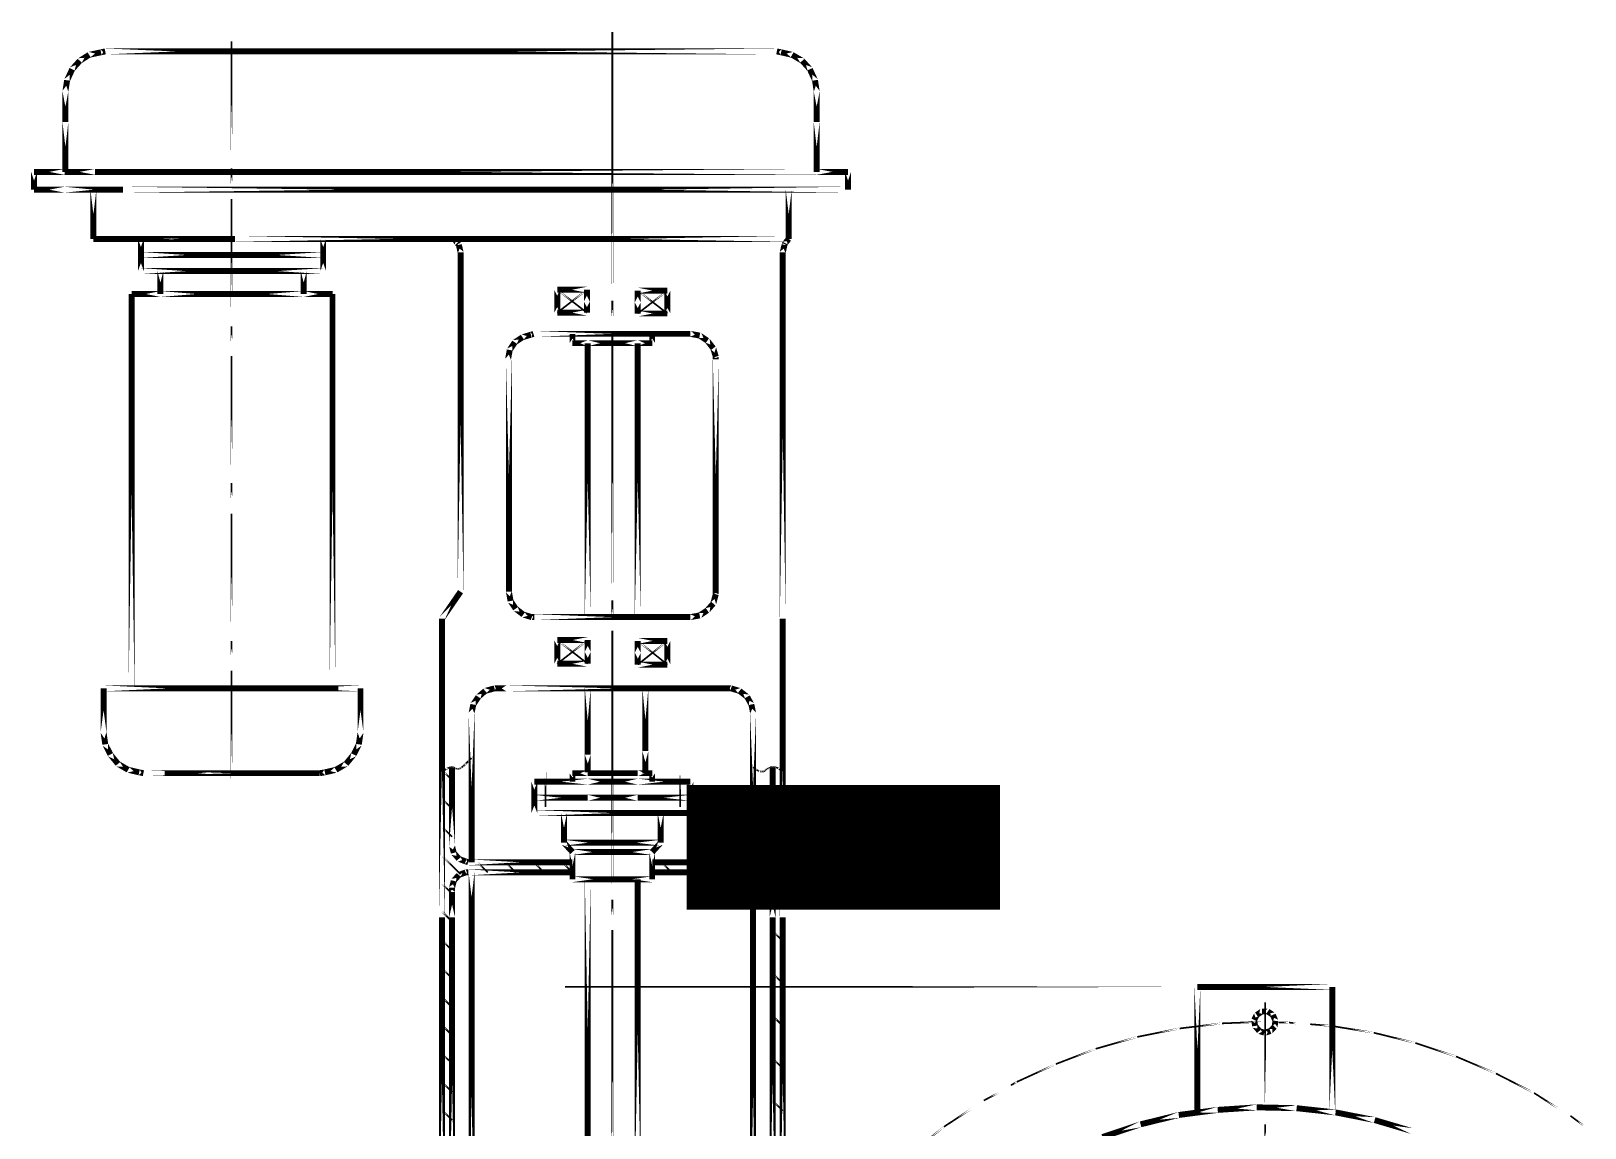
# Model space of a CAD drawing. Extents: x 0 to 359, y 1 to 652.
# Drawn here: x 177.9 to 333.1, y 542.1 to 651.6 of the extents above; entities that cross this region are included whole.
import ezdxf

# ---------------------------------------------------------------- set-up
doc = ezdxf.new("R2010")
doc.units = 0
doc.layers.add('C00-00-00-BLACK', color=7, linetype='CONTINUOUS')
doc.layers.add('CFF-FF-FF-WHITE', color=7, linetype='CONTINUOUS')

msp = doc.modelspace()

# ---------------------------------------------------------------- linework, layer by layer
at = {"layer": 'C00-00-00-BLACK'}
for points, const_width in [([(197.951, 639.318), (197.951, 650.579), (197.951, 639.318)], 0.1693), ([(235.966, 626.195), (235.966, 651.51), (235.966, 626.195)], 0.1693), ([(182.033, 647.785), (182.795, 648.631), (182.033, 647.785)], 0.5927), ([(182.795, 648.631), (183.727, 649.224), (182.795, 648.631)], 0.5927), ([(183.727, 649.224), (184.912, 649.478), (183.727, 649.224)], 0.5927), ([(184.912, 649.478), (185.335, 649.563), (184.912, 649.478)], 0.5927), ([(185.335, 649.563), (199.475, 649.563), (185.335, 649.563)], 0.5927), ([(252.392, 649.563), (199.475, 649.563), (252.392, 649.563)], 0.5927), ([(252.815, 649.478), (252.392, 649.563), (252.815, 649.478)], 0.5927), ([(253.916, 649.224), (252.815, 649.478), (253.916, 649.224)], 0.5927), ([(254.932, 648.631), (253.916, 649.224), (254.932, 648.631)], 0.5927), ([(255.694, 647.785), (254.932, 648.631), (255.694, 647.785)], 0.5927), ([(181.525, 646.684), (182.033, 647.785), (181.525, 646.684)], 0.5927), ([(256.201, 646.684), (255.694, 647.785), (256.201, 646.684)], 0.5927), ([(181.355, 645.583), (181.525, 646.684), (181.355, 645.583)], 0.5927), ([(181.355, 645.583), (181.355, 642.535), (181.355, 645.583)], 0.5927), ([(256.37, 645.583), (256.201, 646.684), (256.37, 645.583)], 0.5927), ([(256.37, 645.583), (256.37, 642.535), (256.37, 645.583)], 0.5927), ([(181.355, 642.535), (181.355, 637.54), (181.355, 642.535)], 0.5927), ([(256.37, 642.535), (256.37, 637.54), (256.37, 642.535)], 0.5927), ([(181.271, 637.54), (178.223, 637.54), (181.271, 637.54)], 0.5927), ([(178.223, 637.54), (178.223, 635.762), (178.223, 637.54)], 0.5927), ([(184.319, 637.54), (181.271, 637.54), (184.319, 637.54)], 0.5927), ([(256.37, 637.54), (184.319, 637.54), (256.37, 637.54)], 0.5927), ([(197.951, 636.355), (197.951, 637.879), (197.951, 636.355)], 0.1693), ([(256.37, 637.54), (259.504, 637.54), (256.37, 637.54)], 0.5927), ([(259.504, 637.54), (259.504, 635.762), (259.504, 637.54)], 0.5927), ([(181.271, 635.762), (178.223, 635.762), (181.271, 635.762)], 0.5927), ([(181.271, 635.762), (187.113, 635.762), (181.271, 635.762)], 0.5927), ([(184.15, 635.762), (184.15, 630.851), (184.15, 635.762)], 0.5927), ([(187.113, 635.762), (231.479, 635.762), (187.113, 635.762)], 0.5927), ([(197.951, 623.655), (197.951, 634.831), (197.951, 623.655)], 0.1693), ([(259.504, 635.762), (220.387, 635.762), (259.504, 635.762)], 0.5927), ([(253.577, 635.762), (253.577, 630.851), (253.577, 635.762)], 0.5927), ([(197.951, 630.851), (184.15, 630.851), (197.951, 630.851)], 0.5927), ([(187.113, 630.851), (198.289, 630.851), (187.113, 630.851)], 0.5927), ([(188.892, 630.851), (188.892, 629.243), (188.892, 630.851)], 0.5927), ([(198.289, 630.851), (230.294, 630.851), (198.289, 630.851)], 0.5927), ([(207.094, 630.851), (207.094, 629.243), (207.094, 630.851)], 0.5927), ([(220.472, 630.428), (220.217, 630.851), (220.472, 630.428)], 0.5927), ([(220.642, 630.259), (220.472, 630.428), (220.642, 630.259)], 0.5927), ([(220.811, 629.497), (220.642, 630.259), (220.811, 629.497)], 0.5927), ([(253.577, 630.851), (221.572, 630.851), (253.577, 630.851)], 0.5927), ([(252.984, 629.497), (253.154, 630.259), (252.984, 629.497)], 0.5927), ([(253.154, 630.259), (253.238, 630.428), (253.154, 630.259)], 0.5927), ([(253.238, 630.428), (253.577, 630.851), (253.238, 630.428)], 0.5927), ([(188.892, 629.243), (197.951, 629.243), (188.892, 629.243)], 0.5927), ([(188.892, 627.634), (188.892, 629.243), (188.892, 627.634)], 0.5927), ([(207.094, 629.243), (197.951, 629.243), (207.094, 629.243)], 0.5927), ([(207.094, 627.634), (207.094, 629.243), (207.094, 627.634)], 0.5927), ([(220.811, 595.63), (220.811, 629.497), (220.811, 595.63)], 0.5927), ([(252.984, 592.921), (252.984, 629.497), (252.984, 592.921)], 0.5927), ([(188.892, 627.634), (197.951, 627.634), (188.892, 627.634)], 0.5927), ([(190.839, 627.634), (190.839, 625.348), (190.839, 627.634)], 0.5927), ([(207.094, 627.634), (197.951, 627.634), (207.094, 627.634)], 0.5927), ([(205.147, 627.634), (205.147, 625.348), (205.147, 627.634)], 0.5927), ([(190.839, 625.348), (187.96, 625.348), (190.839, 625.348)], 0.5927), ([(187.96, 585.978), (187.96, 625.348), (187.96, 585.978)], 0.5927), ([(190.839, 625.348), (197.951, 625.348), (190.839, 625.348)], 0.5927), ([(205.147, 625.348), (197.951, 625.348), (205.147, 625.348)], 0.5927), ([(205.147, 625.348), (208.026, 625.348), (205.147, 625.348)], 0.5927), ([(208.026, 585.978), (208.026, 625.348), (208.026, 585.978)], 0.5927), ([(233.426, 625.771), (230.463, 625.771), (233.426, 625.771)], 0.5927), ([(230.463, 625.771), (230.463, 624.586), (230.463, 625.771)], 0.5927), ([(230.463, 625.771), (233.426, 623.485), (230.463, 625.771)], 0.1693), ([(233.426, 625.771), (230.463, 623.485), (233.426, 625.771)], 0.1693), ([(233.426, 624.586), (233.426, 625.771), (233.426, 624.586)], 0.5927), ([(238.505, 624.501), (238.505, 625.687), (238.505, 624.501)], 0.5927), ([(238.505, 625.687), (241.469, 625.687), (238.505, 625.687)], 0.5927), ([(238.505, 625.687), (241.469, 623.401), (238.505, 625.687)], 0.1693), ([(241.469, 625.687), (238.505, 623.401), (241.469, 625.687)], 0.1693), ([(241.469, 625.687), (241.469, 624.501), (241.469, 625.687)], 0.5927), ([(230.463, 623.485), (230.463, 624.586), (230.463, 623.485)], 0.5927), ([(233.426, 623.485), (230.463, 623.485), (233.426, 623.485)], 0.5927), ([(233.426, 624.586), (233.426, 623.485), (233.426, 624.586)], 0.5927), ([(235.966, 623.147), (235.966, 624.671), (235.966, 623.147)], 0.1693), ([(238.505, 624.501), (238.505, 623.401), (238.505, 624.501)], 0.5927), ([(241.469, 623.401), (241.469, 624.501), (241.469, 623.401)], 0.5927), ([(197.951, 620.607), (197.951, 622.131), (197.951, 620.607)], 0.1693), ([(238.505, 623.401), (241.469, 623.401), (238.505, 623.401)], 0.5927), ([(225.721, 619.76), (226.23, 620.522), (225.721, 619.76)], 0.5927), ([(226.23, 620.522), (226.992, 621.03), (226.23, 620.522)], 0.5927), ([(226.992, 621.03), (227.838, 621.284), (226.992, 621.03)], 0.5927), ([(227.838, 621.284), (228.092, 621.369), (227.838, 621.284)], 0.5927), ([(228.092, 621.369), (243.756, 621.369), (228.092, 621.369)], 0.5927), ([(231.987, 620.437), (231.987, 621.369), (231.987, 620.437)], 0.5927), ([(233.511, 620.437), (231.987, 620.437), (233.511, 620.437)], 0.5927), ([(233.511, 593.09), (233.511, 620.437), (233.511, 593.09)], 0.5927), ([(233.511, 620.437), (235.966, 620.437), (233.511, 620.437)], 0.5927), ([(238.505, 620.437), (235.966, 620.437), (238.505, 620.437)], 0.5927), ([(235.966, 596.307), (235.966, 621.623), (235.966, 596.307)], 0.1693), ([(238.505, 593.09), (238.505, 620.437), (238.505, 593.09)], 0.5927), ([(238.505, 620.437), (239.945, 620.437), (238.505, 620.437)], 0.5927), ([(239.945, 620.437), (239.945, 621.369), (239.945, 620.437)], 0.5927), ([(243.756, 621.369), (244.687, 621.199), (243.756, 621.369)], 0.5927), ([(244.687, 621.199), (245.449, 620.691), (244.687, 621.199)], 0.5927), ([(245.449, 620.691), (246.042, 619.929), (245.449, 620.691)], 0.5927), ([(197.951, 607.907), (197.951, 619.167), (197.951, 607.907)], 0.1693), ([(225.552, 618.829), (225.721, 619.76), (225.552, 618.829)], 0.5927), ([(225.637, 618.829), (225.637, 595.63), (225.637, 618.829)], 0.5927), ([(246.042, 619.929), (246.295, 619.083), (246.042, 619.929)], 0.5927), ([(246.295, 619.083), (246.295, 618.829), (246.295, 619.083)], 0.5927), ([(246.295, 618.829), (246.295, 595.63), (246.295, 618.829)], 0.5927), ([(197.951, 604.943), (197.951, 606.467), (197.951, 604.943)], 0.1693), ([(197.951, 592.243), (197.951, 603.419), (197.951, 592.243)], 0.1693), ([(218.948, 592.921), (220.811, 595.63), (218.948, 592.921)], 0.5927), ([(225.637, 595.63), (225.805, 594.699), (225.637, 595.63)], 0.5927), ([(246.295, 595.376), (246.295, 595.63), (246.295, 595.376)], 0.5927), ([(225.805, 594.699), (226.314, 593.937), (225.805, 594.699)], 0.5927), ([(235.966, 593.259), (235.966, 594.783), (235.966, 593.259)], 0.1693), ([(245.449, 593.767), (246.042, 594.445), (245.449, 593.767)], 0.5927), ([(246.042, 594.445), (246.295, 595.376), (246.042, 594.445)], 0.5927), ([(218.948, 563.118), (218.948, 592.921), (218.948, 563.118)], 0.5927), ([(226.314, 593.937), (227.076, 593.344), (226.314, 593.937)], 0.5927), ([(227.076, 593.344), (227.922, 593.09), (227.076, 593.344)], 0.5927), ([(227.922, 593.09), (228.177, 593.09), (227.922, 593.09)], 0.5927), ([(228.177, 593.09), (243.756, 593.09), (228.177, 593.09)], 0.5927), ([(243.756, 593.09), (244.687, 593.259), (243.756, 593.09)], 0.5927), ([(244.687, 593.259), (245.449, 593.767), (244.687, 593.259)], 0.5927), ([(252.984, 563.118), (252.984, 592.921), (252.984, 563.118)], 0.5927), ([(235.966, 566.335), (235.966, 591.735), (235.966, 566.335)], 0.1693), ([(197.951, 589.28), (197.951, 590.719), (197.951, 589.28)], 0.1693), ([(233.511, 590.804), (230.463, 590.804), (233.511, 590.804)], 0.5927), ([(230.463, 590.804), (230.463, 589.619), (230.463, 590.804)], 0.5927), ([(230.463, 588.433), (230.463, 589.619), (230.463, 588.433)], 0.5927), ([(230.463, 590.804), (233.511, 588.433), (230.463, 590.804)], 0.1693), ([(233.511, 590.804), (230.463, 588.433), (233.511, 590.804)], 0.1693), ([(233.511, 589.619), (233.511, 590.804), (233.511, 589.619)], 0.5927), ([(233.511, 589.619), (233.511, 588.433), (233.511, 589.619)], 0.5927), ([(238.505, 589.534), (238.505, 590.719), (238.505, 589.534)], 0.5927), ([(238.505, 590.719), (241.469, 590.719), (238.505, 590.719)], 0.5927), ([(238.505, 589.534), (238.505, 588.349), (238.505, 589.534)], 0.5927), ([(238.505, 590.719), (241.469, 588.349), (238.505, 590.719)], 0.1693), ([(241.469, 590.719), (238.505, 588.349), (241.469, 590.719)], 0.1693), ([(241.469, 590.719), (241.469, 589.534), (241.469, 590.719)], 0.5927), ([(241.469, 588.349), (241.469, 589.534), (241.469, 588.349)], 0.5927), ([(233.511, 588.433), (230.463, 588.433), (233.511, 588.433)], 0.5927), ([(238.505, 588.349), (241.469, 588.349), (238.505, 588.349)], 0.5927), ([(197.951, 576.58), (197.951, 587.756), (197.951, 576.58)], 0.1693), ([(185.166, 581.575), (185.166, 585.978), (185.166, 581.575)], 0.5927), ([(185.166, 585.978), (197.951, 585.978), (185.166, 585.978)], 0.5927), ([(187.282, 585.978), (208.618, 585.978), (187.282, 585.978)], 0.5927), ([(210.821, 585.978), (197.951, 585.978), (210.821, 585.978)], 0.5927), ([(210.821, 581.575), (210.821, 585.978), (210.821, 581.575)], 0.5927), ([(222.081, 584.369), (222.589, 585.131), (222.081, 584.369)], 0.5927), ([(222.589, 585.131), (223.266, 585.724), (222.589, 585.131)], 0.5927), ([(223.266, 585.724), (224.197, 585.978), (223.266, 585.724)], 0.5927), ([(224.197, 585.978), (224.451, 585.978), (224.197, 585.978)], 0.5927), ([(225.382, 585.978), (224.451, 585.978), (225.382, 585.978)], 0.5927), ([(225.382, 585.978), (247.566, 585.978), (225.382, 585.978)], 0.5927), ([(233.511, 586.063), (233.511, 579.374), (233.511, 586.063)], 0.5927), ([(239.267, 585.978), (239.267, 579.713), (239.267, 585.978)], 0.5927), ([(247.819, 585.978), (247.566, 585.978), (247.819, 585.978)], 0.5927), ([(248.666, 585.724), (247.819, 585.978), (248.666, 585.724)], 0.5927), ([(249.428, 585.131), (248.666, 585.724), (249.428, 585.131)], 0.5927), ([(249.851, 584.369), (249.428, 585.131), (249.851, 584.369)], 0.5927), ([(221.911, 583.523), (222.081, 584.369), (221.911, 583.523)], 0.5927), ([(221.911, 583.523), (221.911, 568.621), (221.911, 583.523)], 0.5927), ([(250.02, 583.523), (249.851, 584.369), (250.02, 583.523)], 0.5927), ([(250.02, 583.523), (250.02, 568.621), (250.02, 583.523)], 0.5927), ([(185.166, 581.575), (185.335, 580.39), (185.166, 581.575)], 0.5927), ([(210.821, 581.575), (210.651, 580.39), (210.821, 581.575)], 0.5927), ([(185.335, 580.39), (185.844, 579.374), (185.335, 580.39)], 0.5927), ([(210.651, 580.39), (210.143, 579.374), (210.651, 580.39)], 0.5927), ([(185.844, 579.374), (186.606, 578.443), (185.844, 579.374)], 0.5927), ([(186.606, 578.443), (187.621, 577.85), (186.606, 578.443)], 0.5927), ([(209.381, 578.443), (208.365, 577.85), (209.381, 578.443)], 0.5927), ([(210.143, 579.374), (209.381, 578.443), (210.143, 579.374)], 0.5927), ([(221.234, 578.358), (221.572, 578.697), (221.234, 578.358)], 0.1693), ([(221.572, 578.697), (221.911, 579.035), (221.572, 578.697)], 0.1693), ([(233.511, 579.374), (233.511, 577.596), (233.511, 579.374)], 0.5927), ([(239.267, 579.713), (239.267, 577.511), (239.267, 579.713)], 0.5927), ([(187.621, 577.85), (188.722, 577.596), (187.621, 577.85)], 0.5927), ([(188.722, 577.596), (189.145, 577.511), (188.722, 577.596)], 0.5927), ([(189.145, 577.511), (206.755, 577.511), (189.145, 577.511)], 0.5927), ([(197.951, 577.511), (191.262, 577.511), (197.951, 577.511)], 0.5927), ([(197.951, 577.511), (204.639, 577.511), (197.951, 577.511)], 0.5927), ([(207.264, 577.596), (206.755, 577.511), (207.264, 577.596)], 0.5927), ([(208.365, 577.85), (207.264, 577.596), (208.365, 577.85)], 0.5927), ([(218.948, 577.596), (219.371, 577.935), (218.948, 577.596)], 0.1693), ([(219.118, 577.681), (219.964, 576.834), (219.118, 577.681)], 0.1693), ([(219.371, 577.935), (219.794, 578.104), (219.371, 577.935)], 0.1693), ([(219.964, 570.23), (219.964, 578.104), (219.964, 570.23)], 0.5927), ([(219.794, 578.104), (219.88, 578.104), (219.794, 578.104)], 0.1693), ([(219.88, 578.104), (219.964, 578.104), (219.88, 578.104)], 0.1693), ([(219.964, 578.104), (220.049, 578.104), (219.964, 578.104)], 0.1693), ([(220.049, 578.104), (220.133, 578.104), (220.049, 578.104)], 0.1693), ([(220.133, 578.104), (220.217, 578.019), (220.133, 578.104)], 0.1693), ([(220.217, 578.019), (220.303, 578.019), (220.217, 578.019)], 0.1693), ([(220.303, 578.019), (220.387, 577.935), (220.303, 578.019)], 0.1693), ([(220.387, 577.935), (220.472, 577.935), (220.387, 577.935)], 0.1693), ([(220.472, 577.935), (220.556, 577.935), (220.472, 577.935)], 0.1693), ([(220.556, 577.935), (220.642, 577.935), (220.556, 577.935)], 0.1693), ([(220.642, 577.935), (220.811, 578.019), (220.642, 577.935)], 0.1693), ([(220.811, 578.019), (221.065, 578.189), (220.811, 578.019)], 0.1693), ([(221.065, 578.189), (221.149, 578.273), (221.065, 578.189)], 0.1693), ([(221.149, 578.273), (221.234, 578.358), (221.149, 578.273)], 0.1693), ([(229.278, 577.681), (229.278, 574.125), (229.278, 577.681)], 0.1693), ([(233.511, 577.511), (231.987, 577.511), (233.511, 577.511)], 0.5927), ([(231.987, 577.511), (231.987, 576.665), (231.987, 577.511)], 0.5927), ([(233.511, 577.511), (238.505, 577.511), (233.511, 577.511)], 0.5927), ([(238.505, 577.511), (233.511, 577.511), (238.505, 577.511)], 0.5927), ([(238.505, 577.511), (239.945, 577.511), (238.505, 577.511)], 0.5927), ([(239.945, 577.511), (239.945, 576.665), (239.945, 577.511)], 0.5927), ([(242.739, 577.681), (242.739, 574.125), (242.739, 577.681)], 0.1693), ([(250.359, 577.85), (250.02, 578.104), (250.359, 577.85)], 0.1693), ([(250.698, 577.681), (250.359, 577.85), (250.698, 577.681)], 0.1693), ([(250.782, 577.681), (250.698, 577.681), (250.782, 577.681)], 0.1693), ([(250.868, 577.681), (250.782, 577.681), (250.868, 577.681)], 0.1693), ([(250.952, 577.681), (250.868, 577.681), (250.952, 577.681)], 0.1693), ([(251.121, 577.681), (250.952, 577.681), (251.121, 577.681)], 0.1693), ([(251.205, 577.765), (251.121, 577.681), (251.205, 577.765)], 0.1693), ([(251.291, 577.85), (251.205, 577.765), (251.291, 577.85)], 0.1693), ([(251.375, 577.935), (251.291, 577.85), (251.375, 577.935)], 0.1693), ([(251.46, 577.935), (251.375, 577.935), (251.46, 577.935)], 0.1693), ([(251.544, 578.019), (251.46, 577.935), (251.544, 578.019)], 0.1693), ([(251.63, 578.019), (251.544, 578.019), (251.63, 578.019)], 0.1693), ([(251.714, 578.104), (251.63, 578.019), (251.714, 578.104)], 0.1693), ([(251.799, 578.104), (251.714, 578.104), (251.799, 578.104)], 0.1693), ([(251.967, 570.23), (251.967, 578.104), (251.967, 570.23)], 0.5927), ([(251.883, 578.104), (251.799, 578.104), (251.883, 578.104)], 0.1693), ([(251.967, 578.104), (251.883, 578.104), (251.967, 578.104)], 0.1693), ([(252.053, 578.104), (251.967, 578.104), (252.053, 578.104)], 0.1693), ([(252.137, 578.104), (252.053, 578.104), (252.137, 578.104)], 0.1693), ([(252.306, 578.104), (252.137, 578.104), (252.306, 578.104)], 0.1693), ([(252.645, 577.935), (252.306, 578.104), (252.645, 577.935)], 0.1693), ([(252.984, 577.596), (252.645, 577.935), (252.984, 577.596)], 0.1693), ([(233.511, 576.665), (228.177, 576.665), (233.511, 576.665)], 0.5927), ([(228.177, 576.665), (228.177, 575.056), (228.177, 576.665)], 0.5927), ([(233.511, 576.665), (235.966, 576.665), (233.511, 576.665)], 0.5927), ([(238.505, 576.665), (235.966, 576.665), (238.505, 576.665)], 0.5927), ([(238.505, 576.665), (243.756, 576.665), (238.505, 576.665)], 0.5927), ([(243.756, 576.665), (243.756, 575.056), (243.756, 576.665)], 0.5927), ([(218.948, 574.971), (219.964, 573.955), (218.948, 574.971)], 0.1693), ([(228.177, 575.056), (233.511, 575.056), (228.177, 575.056)], 0.5927), ([(228.177, 575.056), (233.511, 575.056), (228.177, 575.056)], 0.5927), ([(228.177, 573.532), (228.177, 575.056), (228.177, 573.532)], 0.5927), ([(233.511, 575.056), (235.966, 575.056), (233.511, 575.056)], 0.5927), ([(233.511, 575.056), (235.966, 575.056), (233.511, 575.056)], 0.5927), ([(238.505, 575.056), (235.966, 575.056), (238.505, 575.056)], 0.5927), ([(238.505, 575.056), (235.966, 575.056), (238.505, 575.056)], 0.5927), ([(243.756, 575.056), (238.505, 575.056), (243.756, 575.056)], 0.5927), ([(243.756, 575.056), (238.505, 575.056), (243.756, 575.056)], 0.5927), ([(243.756, 573.532), (243.756, 575.056), (243.756, 573.532)], 0.5927), ([(251.967, 574.548), (252.984, 573.532), (251.967, 574.548)], 0.1693), ([(228.177, 573.532), (243.756, 573.532), (228.177, 573.532)], 0.5927), ([(231.14, 573.532), (231.14, 570.569), (231.14, 573.532)], 0.5927), ([(240.792, 573.532), (240.792, 570.569), (240.792, 573.532)], 0.5927), ([(218.948, 572.177), (219.964, 571.161), (218.948, 572.177)], 0.1693), ([(219.964, 570.23), (220.133, 569.553), (219.964, 570.23)], 0.5927), ([(220.133, 569.553), (220.642, 568.96), (220.133, 569.553)], 0.5927), ([(231.14, 570.569), (235.966, 570.569), (231.14, 570.569)], 0.5927), ([(231.14, 570.569), (231.987, 569.637), (231.14, 570.569)], 0.5927), ([(231.987, 569.637), (235.966, 569.637), (231.987, 569.637)], 0.5927), ([(231.987, 569.637), (231.987, 566.928), (231.987, 569.637)], 0.5927), ([(240.792, 570.569), (235.966, 570.569), (240.792, 570.569)], 0.5927), ([(239.945, 569.637), (235.966, 569.637), (239.945, 569.637)], 0.5927), ([(240.792, 570.569), (239.945, 569.637), (240.792, 570.569)], 0.5927), ([(239.945, 569.637), (239.945, 566.928), (239.945, 569.637)], 0.5927), ([(251.799, 569.553), (251.375, 568.96), (251.799, 569.553)], 0.5927), ([(251.967, 570.23), (251.799, 569.553), (251.967, 570.23)], 0.5927), ([(251.967, 570.23), (252.984, 569.299), (251.967, 570.23)], 0.1693), ([(218.948, 569.299), (220.811, 567.436), (218.948, 569.299)], 0.1693), ([(220.642, 568.96), (221.318, 568.706), (220.642, 568.96)], 0.5927), ([(220.642, 567.351), (221.318, 567.605), (220.642, 567.351)], 0.5927), ([(221.318, 568.706), (221.572, 568.621), (221.318, 568.706)], 0.5927), ([(221.318, 567.605), (221.572, 567.605), (221.318, 567.605)], 0.5927), ([(221.572, 568.621), (231.987, 568.621), (221.572, 568.621)], 0.5927), ([(221.572, 567.605), (231.987, 567.605), (221.572, 567.605)], 0.5927), ([(221.911, 567.605), (221.911, 562.695), (221.911, 567.605)], 0.5927), ([(222.504, 568.621), (223.521, 567.605), (222.504, 568.621)], 0.1693), ([(225.298, 568.621), (226.314, 567.605), (225.298, 568.621)], 0.1693), ([(228.177, 568.621), (229.108, 567.605), (228.177, 568.621)], 0.1693), ([(230.97, 568.621), (231.987, 567.605), (230.97, 568.621)], 0.1693), ([(250.359, 568.621), (239.945, 568.621), (250.359, 568.621)], 0.5927), ([(250.359, 567.605), (239.945, 567.605), (250.359, 567.605)], 0.5927), ([(240.877, 568.621), (241.893, 567.605), (240.877, 568.621)], 0.1693), ([(245.11, 568.621), (246.126, 567.605), (245.11, 568.621)], 0.1693), ([(249.344, 568.621), (250.359, 567.605), (249.344, 568.621)], 0.1693), ([(250.02, 567.605), (250.02, 562.695), (250.02, 567.605)], 0.5927), ([(250.698, 568.706), (250.359, 568.621), (250.698, 568.706)], 0.5927), ([(250.698, 567.605), (250.359, 567.605), (250.698, 567.605)], 0.5927), ([(251.375, 568.96), (250.698, 568.706), (251.375, 568.96)], 0.5927), ([(251.375, 567.351), (250.698, 567.605), (251.375, 567.351)], 0.5927), ([(218.948, 566.505), (219.964, 565.489), (218.948, 566.505)], 0.1693), ([(219.964, 566.081), (220.133, 566.759), (219.964, 566.081)], 0.5927), ([(219.964, 565.658), (219.964, 566.081), (219.964, 565.658)], 0.5927), ([(220.133, 566.759), (220.642, 567.351), (220.133, 566.759)], 0.5927), ([(231.987, 566.928), (236.051, 566.928), (231.987, 566.928)], 0.5927), ([(233.511, 567.013), (233.511, 536.533), (233.511, 567.013)], 0.5927), ([(239.945, 566.928), (235.966, 566.928), (239.945, 566.928)], 0.5927), ([(238.505, 536.448), (238.505, 566.928), (238.505, 536.448)], 0.5927), ([(251.799, 566.759), (251.375, 567.351), (251.799, 566.759)], 0.5927), ([(251.967, 566.081), (251.799, 566.759), (251.967, 566.081)], 0.5927), ([(251.967, 565.658), (251.967, 566.081), (251.967, 565.658)], 0.5927), ([(219.964, 563.118), (219.964, 565.658), (219.964, 563.118)], 0.5927), ([(235.966, 563.372), (235.966, 564.896), (235.966, 563.372)], 0.1693), ([(251.967, 563.118), (251.967, 565.658), (251.967, 563.118)], 0.5927), ([(251.967, 565.997), (252.984, 565.065), (251.967, 565.997)], 0.1693), ([(218.948, 530.521), (218.948, 563.118), (218.948, 530.521)], 0.5927), ([(218.948, 563.711), (219.964, 562.695), (218.948, 563.711)], 0.1693), ([(219.964, 530.521), (219.964, 563.118), (219.964, 530.521)], 0.5927), ([(251.967, 530.521), (251.967, 563.118), (251.967, 530.521)], 0.5927), ([(252.984, 530.521), (252.984, 563.118), (252.984, 530.521)], 0.5927), ([(221.911, 528.405), (221.911, 562.695), (221.911, 528.405)], 0.5927), ([(235.966, 536.448), (235.966, 561.848), (235.966, 536.448)], 0.1693), ([(250.02, 528.405), (250.02, 562.695), (250.02, 528.405)], 0.5927), ([(251.967, 561.763), (252.984, 560.747), (251.967, 561.763)], 0.1693), ([(218.948, 560.832), (219.964, 559.816), (218.948, 560.832)], 0.1693), ([(218.948, 558.038), (219.964, 557.022), (218.948, 558.038)], 0.1693), ([(251.967, 557.53), (252.984, 556.514), (251.967, 557.53)], 0.1693), ([(294.386, 556.175), (231.225, 556.175), (294.386, 556.175)], 0.1693), ([(307.848, 556.175), (294.386, 556.175), (307.848, 556.175)], 0.5927), ([(294.386, 556.175), (294.386, 543.645), (294.386, 556.175)], 0.5927), ([(307.848, 543.645), (307.848, 556.175), (307.848, 543.645)], 0.5927), ([(218.948, 555.159), (219.964, 554.143), (218.948, 555.159)], 0.1693), ([(300.82, 553.72), (300.313, 553.381), (300.82, 553.72)], 0.5927), ([(301.413, 553.72), (300.82, 553.72), (301.413, 553.72)], 0.5927), ([(301.159, 543.983), (301.159, 554.651), (301.159, 543.983)], 0.1693), ([(301.921, 553.381), (301.413, 553.72), (301.921, 553.381)], 0.5927), ([(218.948, 552.365), (219.964, 551.349), (218.948, 552.365)], 0.1693), ([(251.967, 553.297), (252.984, 552.281), (251.967, 553.297)], 0.1693), ([(296.842, 552.535), (292.608, 552.027), (296.842, 552.535)], 0.1693), ([(301.159, 552.704), (296.842, 552.535), (301.159, 552.704)], 0.1693), ([(300.313, 553.381), (300.058, 552.873), (300.313, 553.381)], 0.5927), ([(300.058, 552.873), (300.144, 552.281), (300.058, 552.873)], 0.5927), ([(300.144, 552.281), (300.567, 551.773), (300.144, 552.281)], 0.5927), ([(301.668, 551.773), (302.091, 552.196), (301.668, 551.773)], 0.5927), ([(302.175, 552.789), (301.921, 553.381), (302.175, 552.789)], 0.5927), ([(302.091, 552.196), (302.175, 552.789), (302.091, 552.196)], 0.5927), ([(303.529, 552.619), (302.514, 552.619), (303.529, 552.619)], 0.1693), ([(304.207, 552.535), (303.529, 552.619), (304.207, 552.535)], 0.1693), ([(307.763, 552.281), (305.646, 552.45), (307.763, 552.281)], 0.1693), ([(311.996, 551.603), (307.763, 552.281), (311.996, 551.603)], 0.1693), ([(288.375, 551.18), (284.226, 549.995), (288.375, 551.18)], 0.1693), ([(292.608, 552.027), (288.375, 551.18), (292.608, 552.027)], 0.1693), ([(300.567, 551.773), (301.075, 551.603), (300.567, 551.773)], 0.5927), ([(301.075, 551.603), (301.159, 551.603), (301.075, 551.603)], 0.5927), ([(301.159, 551.603), (301.668, 551.773), (301.159, 551.603)], 0.5927), ([(316.145, 550.587), (311.996, 551.603), (316.145, 550.587)], 0.1693), ([(218.948, 549.487), (219.964, 548.555), (218.948, 549.487)], 0.1693), ([(284.226, 549.995), (280.246, 548.471), (284.226, 549.995)], 0.1693), ([(320.209, 549.233), (316.145, 550.587), (320.209, 549.233)], 0.1693), ([(324.189, 547.539), (320.209, 549.233), (324.189, 547.539)], 0.1693), ([(251.967, 549.063), (252.984, 548.047), (251.967, 549.063)], 0.1693), ([(280.246, 548.471), (276.352, 546.693), (280.246, 548.471)], 0.1693), ([(218.948, 546.693), (219.964, 545.677), (218.948, 546.693)], 0.1693), ([(276.352, 546.693), (275.759, 546.354), (276.352, 546.693)], 0.1693), ([(327.999, 545.592), (324.189, 547.539), (327.999, 545.592)], 0.1693), ([(251.967, 544.83), (252.984, 543.814), (251.967, 544.83)], 0.1693), ([(274.489, 545.592), (273.05, 544.83), (274.489, 545.592)], 0.1693), ([(330.369, 544.068), (327.999, 545.592), (330.369, 544.068)], 0.1693), ([(218.948, 543.899), (219.964, 542.883), (218.948, 543.899)], 0.1693), ([(271.779, 543.983), (269.07, 542.205), (271.779, 543.983)], 0.1693), ([(292.523, 543.391), (288.713, 542.459), (292.523, 543.391)], 0.5927), ([(296.417, 543.899), (292.523, 543.391), (296.417, 543.899)], 0.5927), ([(300.313, 544.153), (296.417, 543.899), (300.313, 544.153)], 0.5927), ([(304.292, 544.068), (300.313, 544.153), (304.292, 544.068)], 0.5927), ([(308.187, 543.645), (304.292, 544.068), (308.187, 543.645)], 0.5927), ([(312.082, 542.883), (308.187, 543.645), (312.082, 542.883)], 0.5927), ([(315.806, 541.782), (312.082, 542.883), (315.806, 541.782)], 0.5927), ([(332.995, 542.29), (331.639, 543.306), (332.995, 542.29)], 0.1693), ([(269.07, 542.205), (265.684, 539.496), (269.07, 542.205)], 0.1693), ([(288.713, 542.459), (284.904, 541.189), (288.713, 542.459)], 0.5927), ([(301.159, 540.935), (301.159, 542.459), (301.159, 540.935)], 0.1693)]:
    msp.add_lwpolyline(points, close=True, dxfattribs=dict(at, const_width=const_width))
at = {"layer": 'CFF-FF-FF-WHITE', "const_width": 0.0931}
for points in [[(243.417, 576.241), (274.658, 576.241)], [(243.417, 576.157), (274.658, 576.157)], [(243.417, 576.072), (274.658, 576.072)], [(243.417, 575.987), (274.658, 575.987)], [(243.417, 575.903), (274.658, 575.903)], [(243.417, 575.818), (274.658, 575.818)], [(243.417, 575.733), (274.658, 575.733)], [(243.417, 575.649), (274.658, 575.649)], [(243.417, 575.564), (274.658, 575.564)], [(243.417, 575.479), (274.658, 575.479)], [(243.417, 575.395), (274.658, 575.395)], [(243.417, 575.31), (274.658, 575.31)], [(243.417, 575.225), (274.658, 575.225)], [(243.417, 575.141), (274.658, 575.141)], [(243.417, 575.056), (274.658, 575.056)], [(243.417, 574.971), (274.658, 574.971)], [(243.417, 574.887), (274.658, 574.887)], [(243.417, 574.802), (274.658, 574.802)], [(243.417, 574.717), (274.658, 574.717)], [(243.417, 574.633), (274.658, 574.633)], [(243.417, 574.548), (274.658, 574.548)], [(243.417, 574.463), (274.658, 574.463)], [(243.417, 574.379), (274.658, 574.379)], [(243.417, 574.294), (274.658, 574.294)], [(243.417, 574.209), (274.658, 574.209)], [(243.417, 574.125), (274.658, 574.125)], [(243.417, 574.04), (274.658, 574.04)], [(243.417, 573.955), (274.658, 573.955)], [(243.417, 573.871), (274.658, 573.871)], [(243.417, 573.786), (274.658, 573.786)], [(243.417, 573.701), (274.658, 573.701)], [(243.417, 573.617), (274.658, 573.617)], [(243.417, 573.532), (274.658, 573.532)], [(243.417, 573.447), (274.658, 573.447)], [(243.417, 573.363), (274.658, 573.363)], [(243.417, 573.278), (274.658, 573.278)], [(243.417, 573.193), (274.658, 573.193)], [(243.417, 573.109), (274.658, 573.109)], [(243.417, 573.024), (274.658, 573.024)], [(243.417, 572.939), (274.658, 572.939)], [(243.417, 572.855), (274.658, 572.855)], [(243.417, 572.77), (274.658, 572.77)], [(243.417, 572.685), (274.658, 572.685)], [(243.417, 572.601), (274.658, 572.601)], [(243.417, 572.516), (274.658, 572.516)], [(243.417, 572.431), (274.658, 572.431)], [(243.417, 572.347), (274.658, 572.347)], [(243.417, 572.262), (274.658, 572.262)], [(243.417, 572.177), (274.658, 572.177)], [(243.417, 572.093), (274.658, 572.093)], [(243.417, 572.008), (274.658, 572.008)], [(243.417, 571.923), (274.658, 571.923)], [(243.417, 571.839), (274.658, 571.839)], [(243.417, 571.754), (274.658, 571.754)], [(243.417, 571.669), (274.658, 571.669)], [(243.417, 571.585), (274.658, 571.585)], [(243.417, 571.5), (274.658, 571.5)], [(243.417, 571.415), (274.658, 571.415)], [(243.417, 571.331), (274.658, 571.331)], [(243.417, 571.246), (274.658, 571.246)], [(243.417, 571.161), (274.658, 571.161)], [(243.417, 571.077), (274.658, 571.077)], [(243.417, 570.992), (274.658, 570.992)], [(243.417, 570.907), (274.658, 570.907)], [(243.417, 570.823), (274.658, 570.823)], [(243.417, 570.738), (274.658, 570.738)], [(243.417, 570.653), (274.658, 570.653)], [(243.417, 570.569), (274.658, 570.569)], [(243.417, 570.484), (274.658, 570.484)], [(243.417, 570.399), (274.658, 570.399)], [(243.417, 570.315), (274.658, 570.315)], [(243.417, 570.23), (274.658, 570.23)], [(243.417, 570.145), (274.658, 570.145)], [(243.417, 570.061), (274.658, 570.061)], [(243.417, 569.976), (274.658, 569.976)], [(243.417, 569.891), (274.658, 569.891)], [(243.417, 569.807), (274.658, 569.807)], [(243.417, 569.722), (274.658, 569.722)], [(243.417, 569.637), (274.658, 569.637)], [(243.417, 569.553), (274.658, 569.553)], [(243.417, 569.468), (274.658, 569.468)], [(243.417, 569.383), (274.658, 569.383)], [(243.417, 569.299), (274.658, 569.299)], [(243.417, 569.214), (274.658, 569.214)], [(243.417, 569.129), (274.658, 569.129)], [(243.417, 569.045), (274.658, 569.045)], [(243.417, 568.96), (274.658, 568.96)], [(243.417, 568.875), (274.658, 568.875)], [(243.417, 568.791), (274.658, 568.791)], [(243.417, 568.706), (274.658, 568.706)], [(243.417, 568.621), (274.658, 568.621)], [(243.417, 568.537), (274.658, 568.537)], [(243.417, 568.452), (274.658, 568.452)], [(243.417, 568.367), (274.658, 568.367)], [(243.417, 568.283), (274.658, 568.283)], [(243.417, 568.198), (274.658, 568.198)], [(243.417, 568.113), (274.658, 568.113)], [(243.417, 568.029), (274.658, 568.029)], [(243.417, 567.944), (274.658, 567.944)], [(243.417, 567.859), (274.658, 567.859)], [(243.417, 567.775), (274.658, 567.775)], [(243.417, 567.69), (274.658, 567.69)], [(243.417, 567.605), (274.658, 567.605)], [(243.417, 567.521), (274.658, 567.521)], [(243.417, 567.436), (274.658, 567.436)], [(243.417, 567.351), (274.658, 567.351)], [(243.417, 567.267), (274.658, 567.267)], [(243.417, 567.182), (274.658, 567.182)], [(243.417, 567.097), (274.658, 567.097)], [(243.417, 567.013), (274.658, 567.013)], [(243.417, 566.928), (274.658, 566.928)], [(243.417, 566.843), (274.658, 566.843)], [(243.417, 566.759), (274.658, 566.759)], [(243.417, 566.674), (274.658, 566.674)], [(243.417, 566.589), (274.658, 566.589)], [(243.417, 566.505), (274.658, 566.505)], [(243.417, 566.42), (274.658, 566.42)], [(243.417, 566.335), (274.658, 566.335)], [(243.417, 566.251), (274.658, 566.251)], [(243.417, 566.166), (274.658, 566.166)], [(243.417, 566.081), (274.658, 566.081)], [(243.417, 565.997), (274.658, 565.997)], [(243.417, 565.912), (274.658, 565.912)], [(243.417, 565.827), (274.658, 565.827)], [(243.417, 565.743), (274.658, 565.743)], [(243.417, 565.658), (274.658, 565.658)], [(243.417, 565.573), (274.658, 565.573)], [(243.417, 565.489), (274.658, 565.489)], [(243.417, 565.404), (274.658, 565.404)], [(243.417, 565.319), (274.658, 565.319)], [(243.417, 565.235), (274.658, 565.235)], [(243.417, 565.15), (274.658, 565.15)], [(243.417, 565.065), (274.658, 565.065)], [(243.417, 564.981), (274.658, 564.981)], [(243.417, 564.896), (274.658, 564.896)], [(243.417, 564.811), (274.658, 564.811)], [(243.417, 564.727), (274.658, 564.727)], [(243.417, 564.642), (274.658, 564.642)], [(243.417, 564.557), (274.658, 564.557)], [(243.417, 564.473), (274.658, 564.473)], [(243.417, 564.388), (274.658, 564.388)], [(243.417, 564.303), (274.658, 564.303)], [(243.417, 564.219), (274.658, 564.219)], [(243.417, 564.134), (274.658, 564.134)], [(243.417, 564.049), (274.658, 564.049)]]:
    msp.add_lwpolyline(points, dxfattribs=at)
at = {"layer": 'CFF-FF-FF-WHITE'}
for points in [[(243.417, 576.241), (274.658, 576.241)], [(243.417, 576.157), (274.658, 576.157)], [(243.417, 576.072), (274.658, 576.072)], [(243.417, 575.987), (274.658, 575.987)], [(243.417, 575.903), (274.658, 575.903)], [(243.417, 575.818), (274.658, 575.818)], [(243.417, 575.733), (274.658, 575.733)], [(243.417, 575.649), (274.658, 575.649)], [(243.417, 575.564), (274.658, 575.564)], [(243.417, 575.479), (274.658, 575.479)], [(243.417, 575.395), (274.658, 575.395)], [(243.417, 575.31), (274.658, 575.31)], [(243.417, 575.225), (274.658, 575.225)], [(243.417, 575.141), (274.658, 575.141)], [(243.417, 575.056), (274.658, 575.056)], [(243.417, 574.971), (274.658, 574.971)], [(243.417, 574.887), (274.658, 574.887)], [(243.417, 574.802), (274.658, 574.802)], [(243.417, 574.717), (274.658, 574.717)], [(243.417, 574.633), (274.658, 574.633)], [(243.417, 574.548), (274.658, 574.548)], [(243.417, 574.463), (274.658, 574.463)], [(243.417, 574.379), (274.658, 574.379)], [(243.417, 574.294), (274.658, 574.294)], [(243.417, 574.209), (274.658, 574.209)], [(243.417, 574.125), (274.658, 574.125)], [(243.417, 574.04), (274.658, 574.04)], [(243.417, 573.955), (274.658, 573.955)], [(243.417, 573.871), (274.658, 573.871)], [(243.417, 573.786), (274.658, 573.786)], [(243.417, 573.701), (274.658, 573.701)], [(243.417, 573.617), (274.658, 573.617)], [(243.417, 573.532), (274.658, 573.532)], [(243.417, 573.447), (274.658, 573.447)], [(243.417, 573.363), (274.658, 573.363)], [(243.417, 573.278), (274.658, 573.278)], [(243.417, 573.193), (274.658, 573.193)], [(243.417, 573.109), (274.658, 573.109)], [(243.417, 573.024), (274.658, 573.024)], [(243.417, 572.939), (274.658, 572.939)], [(243.417, 572.855), (274.658, 572.855)], [(243.417, 572.77), (274.658, 572.77)], [(243.417, 572.685), (274.658, 572.685)], [(243.417, 572.601), (274.658, 572.601)], [(243.417, 572.516), (274.658, 572.516)], [(243.417, 572.431), (274.658, 572.431)], [(243.417, 572.347), (274.658, 572.347)], [(243.417, 572.262), (274.658, 572.262)], [(243.417, 572.177), (274.658, 572.177)], [(243.417, 572.093), (274.658, 572.093)], [(243.417, 572.008), (274.658, 572.008)], [(243.417, 571.923), (274.658, 571.923)], [(243.417, 571.839), (274.658, 571.839)], [(243.417, 571.754), (274.658, 571.754)], [(243.417, 571.669), (274.658, 571.669)], [(243.417, 571.585), (274.658, 571.585)], [(243.417, 571.5), (274.658, 571.5)], [(243.417, 571.415), (274.658, 571.415)], [(243.417, 571.331), (274.658, 571.331)], [(243.417, 571.246), (274.658, 571.246)], [(243.417, 571.161), (274.658, 571.161)], [(243.417, 571.077), (274.658, 571.077)], [(243.417, 570.992), (274.658, 570.992)], [(243.417, 570.907), (274.658, 570.907)], [(243.417, 570.823), (274.658, 570.823)], [(243.417, 570.738), (274.658, 570.738)], [(243.417, 570.653), (274.658, 570.653)], [(243.417, 570.569), (274.658, 570.569)], [(243.417, 570.484), (274.658, 570.484)], [(243.417, 570.399), (274.658, 570.399)], [(243.417, 570.315), (274.658, 570.315)], [(243.417, 570.23), (274.658, 570.23)], [(243.417, 570.145), (274.658, 570.145)], [(243.417, 570.061), (274.658, 570.061)], [(243.417, 569.976), (274.658, 569.976)], [(243.417, 569.891), (274.658, 569.891)], [(243.417, 569.807), (274.658, 569.807)], [(243.417, 569.722), (274.658, 569.722)], [(243.417, 569.637), (274.658, 569.637)], [(243.417, 569.553), (274.658, 569.553)], [(243.417, 569.468), (274.658, 569.468)], [(243.417, 569.383), (274.658, 569.383)], [(243.417, 569.299), (274.658, 569.299)], [(243.417, 569.214), (274.658, 569.214)], [(243.417, 569.129), (274.658, 569.129)], [(243.417, 569.045), (274.658, 569.045)], [(243.417, 568.96), (274.658, 568.96)], [(243.417, 568.875), (274.658, 568.875)], [(243.417, 568.791), (274.658, 568.791)], [(243.417, 568.706), (274.658, 568.706)], [(243.417, 568.621), (274.658, 568.621)], [(243.417, 568.537), (274.658, 568.537)], [(243.417, 568.452), (274.658, 568.452)], [(243.417, 568.367), (274.658, 568.367)], [(243.417, 568.283), (274.658, 568.283)], [(243.417, 568.198), (274.658, 568.198)], [(243.417, 568.113), (274.658, 568.113)], [(243.417, 568.029), (274.658, 568.029)], [(243.417, 567.944), (274.658, 567.944)], [(243.417, 567.859), (274.658, 567.859)], [(243.417, 567.775), (274.658, 567.775)], [(243.417, 567.69), (274.658, 567.69)], [(243.417, 567.605), (274.658, 567.605)], [(243.417, 567.521), (274.658, 567.521)], [(243.417, 567.436), (274.658, 567.436)], [(243.417, 567.351), (274.658, 567.351)], [(243.417, 567.267), (274.658, 567.267)], [(243.417, 567.182), (274.658, 567.182)], [(243.417, 567.097), (274.658, 567.097)], [(243.417, 567.013), (274.658, 567.013)], [(243.417, 566.928), (274.658, 566.928)], [(243.417, 566.843), (274.658, 566.843)], [(243.417, 566.759), (274.658, 566.759)], [(243.417, 566.674), (274.658, 566.674)], [(243.417, 566.589), (274.658, 566.589)], [(243.417, 566.505), (274.658, 566.505)], [(243.417, 566.42), (274.658, 566.42)], [(243.417, 566.335), (274.658, 566.335)], [(243.417, 566.251), (274.658, 566.251)], [(243.417, 566.166), (274.658, 566.166)], [(243.417, 566.081), (274.658, 566.081)], [(243.417, 565.997), (274.658, 565.997)], [(243.417, 565.912), (274.658, 565.912)], [(243.417, 565.827), (274.658, 565.827)], [(243.417, 565.743), (274.658, 565.743)], [(243.417, 565.658), (274.658, 565.658)], [(243.417, 565.573), (274.658, 565.573)], [(243.417, 565.489), (274.658, 565.489)], [(243.417, 565.404), (274.658, 565.404)], [(243.417, 565.319), (274.658, 565.319)], [(243.417, 565.235), (274.658, 565.235)], [(243.417, 565.15), (274.658, 565.15)], [(243.417, 565.065), (274.658, 565.065)], [(243.417, 564.981), (274.658, 564.981)], [(243.417, 564.896), (274.658, 564.896)], [(243.417, 564.811), (274.658, 564.811)], [(243.417, 564.727), (274.658, 564.727)], [(243.417, 564.642), (274.658, 564.642)], [(243.417, 564.557), (274.658, 564.557)], [(243.417, 564.473), (274.658, 564.473)], [(243.417, 564.388), (274.658, 564.388)], [(243.417, 564.303), (274.658, 564.303)], [(243.417, 564.219), (274.658, 564.219)], [(243.417, 564.134), (274.658, 564.134)], [(243.417, 564.049), (274.658, 564.049)], [(243.417, 563.965), (274.658, 563.965), (243.417, 563.965)]]:
    msp.add_lwpolyline(points, close=True, dxfattribs=at)
at = {"layer": 'CFF-FF-FF-WHITE', "const_width": 0.0931}
msp.add_lwpolyline([(243.417, 563.965), (274.658, 563.965), (243.417, 563.965)], close=True, dxfattribs=at)

doc.saveas('drawing.dxf')
